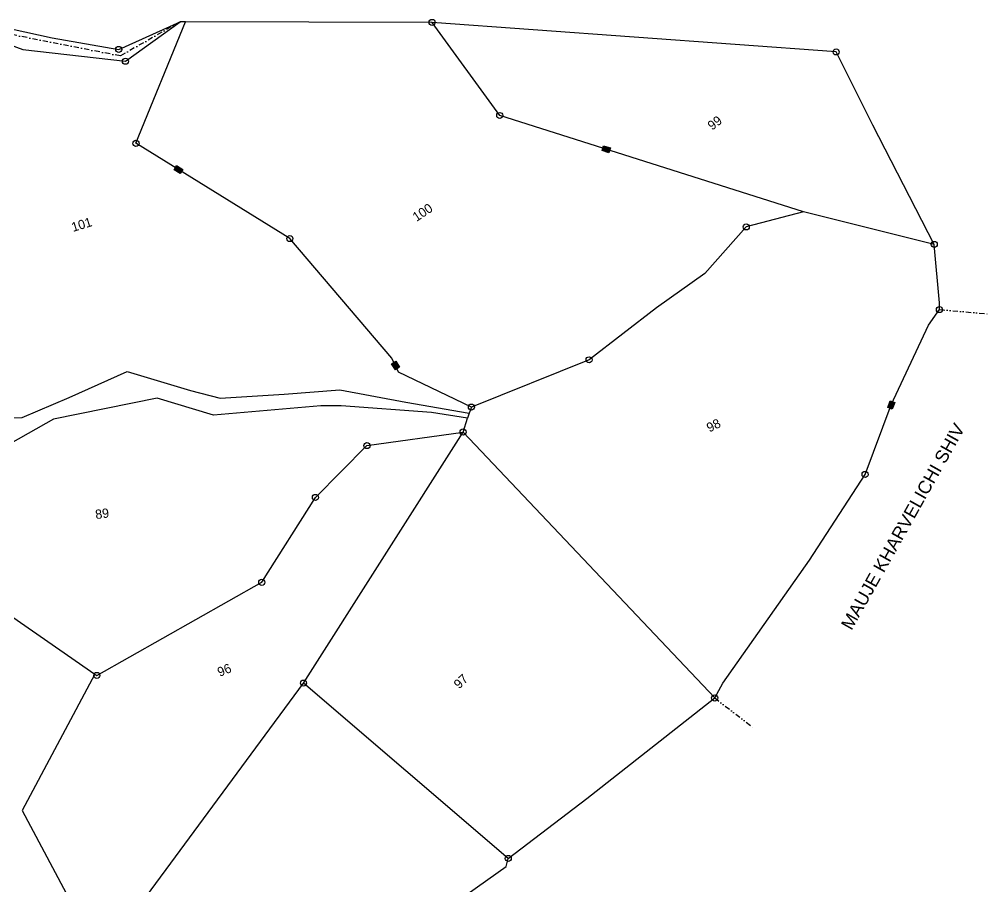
# Model space of a CAD drawing. Header units: metres. Extents: x 315549 to 321517, y 1890879 to 1895671.
# Drawn here: x 320590 to 321517, y 1892424 to 1893254 of the extents above; entities that cross this region are included whole.
import ezdxf

# ---------------------------------------------------------------- set-up
doc = ezdxf.new("R2010")
doc.units = ezdxf.units.M
doc.header["$MEASUREMENT"] = 0
doc.linetypes.add('DASHDOT', pattern=[1, 0.5, -0.25, 0, -0.25])
doc.linetypes.add('DIVIDE', pattern=[1.25, 0.5, -0.25, 0, -0.25, 0, -0.25])
for name, color, linetype in [('POLY_PARCEL', 6, 'Continuous'), ('POLY_WATER', 4, 'Continuous'), ('TEXT_MAPOUT', 7, 'Continuous'), ('TEXT_PARCEL', 7, 'Continuous'), ('V_BOUND_LINE', 7, 'Continuous'), ('V_BOUND_STREAM_LINE', 7, 'DASHDOT'), ('V_DIVIDE_LINE', 7, 'DIVIDE')]:
    doc.layers.add(name, color=color, linetype=linetype)
doc.styles.get("Standard").update_dxf_attribs({"font": 'arial.ttf'})
doc.styles.add('TEXT_MAP', font='')
doc.styles.get('TEXT_MAP').set_extended_font_data('Kruti Dev 050')

msp = doc.modelspace()

# ---------------------------------------------------------------- hatches: boundary and pattern name
for points in [[(321153.66, 1893126.16), (321155.09, 1893130.68), (321148.56, 1893132.75), (321147.13, 1893128.23)], [(320743.57, 1893106.2), (320746.07, 1893110.23), (320740.24, 1893113.83), (320737.75, 1893109.8)], [(320949.43, 1892918.36), (320953.41, 1892920.93), (320949.71, 1892926.69), (320945.72, 1892924.12)], [(321420.22, 1892882.52), (321424.65, 1892880.83), (321427.09, 1892887.23), (321422.66, 1892888.92)]]:
    msp.add_hatch(color=256).paths.add_polyline_path(points)

# ---------------------------------------------------------------- linework, layer by layer
for p, q in [((321147.13, 1893128.23), (321148.56, 1893132.75)), ((321148.56, 1893132.75), (321155.09, 1893130.68)), ((321153.66, 1893126.16), (321147.13, 1893128.23)), ((321155.09, 1893130.68), (321153.66, 1893126.16)), ((320737.75, 1893109.8), (320740.24, 1893113.83)), ((320743.57, 1893106.2), (320737.75, 1893109.8)), ((320740.24, 1893113.83), (320746.07, 1893110.23)), ((320746.07, 1893110.23), (320743.57, 1893106.2)), ((320945.72, 1892924.12), (320949.71, 1892926.69)), ((320949.43, 1892918.36), (320945.72, 1892924.12)), ((320953.41, 1892920.93), (320949.43, 1892918.36)), ((320949.71, 1892926.69), (320953.41, 1892920.93)), ((321420.22, 1892882.52), (321422.66, 1892888.92)), ((321424.65, 1892880.83), (321420.22, 1892882.52)), ((321422.66, 1892888.92), (321427.09, 1892887.23)), ((321427.09, 1892887.23), (321424.65, 1892880.83))]:
    msp.add_line(p, q)
for centre in [(320984.58, 1893250.76), (320684.9, 1893224.95), (321370.95, 1893222.62), (320691.29, 1893213.68), (321049.24, 1893161.75), (320701.33, 1893135.14), (321284.91, 1893055.19), (320848.48, 1893044.03), (321464.73, 1893038.41), (321469.77, 1892976.14), (321134.71, 1892928.04), (321022.16, 1892882.82), (321014.16, 1892858.99), (320922.25, 1892846.03), (321398.61, 1892818.37), (320872.98, 1892796.37), (320821.68, 1892715.26), (320663.89, 1892626.18), (320861.55, 1892618.79), (321254.79, 1892604.62), (321057.37, 1892451.09)]:
    msp.add_circle(centre, 2.93)
at = {"layer": 'POLY_PARCEL'}
for p, q in [((320701.33, 1893135.14), (320748.82, 1893251.48)), ((321049.24, 1893161.75), (320984.58, 1893250.76)), ((321339.67, 1893069.68), (321049.24, 1893161.75)), ((320848.48, 1893044.03), (320701.33, 1893135.14)), ((321339.67, 1893069.68), (321284.91, 1893055.19)), ((321464.73, 1893038.41), (321339.67, 1893069.68)), ((321284.91, 1893055.19), (321245.35, 1893010.57)), ((320946.17, 1892929.67), (320848.48, 1893044.03)), ((321245.35, 1893010.57), (321199.12, 1892977.75)), ((321199.12, 1892977.75), (321134.71, 1892928.04)), ((320952.55, 1892916.25), (320946.17, 1892929.67)), ((321134.71, 1892928.04), (321022.16, 1892882.82)), ((321022.16, 1892882.82), (320952.55, 1892916.25)), ((321022.16, 1892882.82), (321019.84, 1892876.99)), ((321014.16, 1892858.99), (321018.35, 1892872.31)), ((320861.55, 1892618.79), (321014.16, 1892858.99)), ((320922.25, 1892846.03), (321014.16, 1892858.99)), ((321014.16, 1892858.99), (321254.79, 1892604.62)), ((320872.98, 1892796.37), (320922.25, 1892846.03)), ((320376.28, 1892825.62), (320661.95, 1892627.52)), ((320821.68, 1892715.26), (320872.98, 1892796.37)), ((320663.89, 1892626.18), (320821.68, 1892715.26)), ((320661.95, 1892627.52), (320592.34, 1892496.98)), ((320661.95, 1892627.52), (320663.89, 1892626.18)), ((320667.83, 1892355.84), (320861.55, 1892618.79)), ((321057.37, 1892451.09), (320861.55, 1892618.79)), ((320592.34, 1892496.98), (320667.83, 1892355.84))]:
    msp.add_line(p, q, dxfattribs=at)
at = {"layer": 'POLY_WATER'}
for p, q in [((320556.18, 1893250.42), (320621.22, 1893236)), ((320684.9, 1893224.95), (320743.54, 1893251.5)), ((320691.29, 1893213.68), (320743.54, 1893251.5)), ((320550.57, 1893240.59), (320593.04, 1893224.73)), ((320621.22, 1893236), (320684.9, 1893224.95)), ((320593.04, 1893224.73), (320691.29, 1893213.68)), ((320637.44, 1892892.14), (320692.78, 1892916.98)), ((320692.78, 1892916.98), (320753.62, 1892898.6)), ((320592.52, 1892872.88), (320637.44, 1892892.14)), ((320753.62, 1892898.6), (320781.8, 1892891.34)), ((320781.8, 1892891.34), (320843.08, 1892895.05)), ((320843.08, 1892895.05), (320896.27, 1892899.38)), ((320896.27, 1892899.38), (320959.27, 1892887.63)), ((320721.59, 1892891.25), (320622.61, 1892871.36)), ((320775.62, 1892875.17), (320721.59, 1892891.25)), ((320878.26, 1892884.15), (320775.62, 1892875.17)), ((320897.69, 1892883.91), (320878.26, 1892884.15)), ((320983.96, 1892877.57), (320897.69, 1892883.91)), ((320959.27, 1892887.63), (321019.84, 1892876.99)), ((321018.35, 1892872.31), (320983.96, 1892877.57)), ((321019.84, 1892876.99), (321018.35, 1892872.31)), ((320547.31, 1892871.21), (320592.52, 1892872.88)), ((320622.61, 1892871.36), (320581.27, 1892847.89))]:
    msp.add_line(p, q, dxfattribs=at)
at = {"layer": 'V_BOUND_LINE'}
for p, q in [((320748.82, 1893251.48), (320743.54, 1893251.5)), ((320984.58, 1893250.76), (320748.82, 1893251.48)), ((321370.95, 1893222.62), (320984.58, 1893250.76)), ((321405.87, 1893152.45), (321370.95, 1893222.62)), ((321464.73, 1893038.41), (321405.87, 1893152.45)), ((321469.73, 1892982.58), (321464.73, 1893038.41)), ((321459.11, 1892961.26), (321469.77, 1892976.14)), ((321469.77, 1892976.14), (321469.73, 1892982.58)), ((321423.66, 1892884.88), (321459.11, 1892961.26)), ((321398.61, 1892818.37), (321423.66, 1892884.88)), ((321345.48, 1892736.29), (321398.61, 1892818.37)), ((321262.54, 1892618.88), (321345.48, 1892736.29)), ((321254.79, 1892604.62), (321262.54, 1892618.88)), ((321132.64, 1892508.54), (321254.79, 1892604.62)), ((321057.37, 1892451.09), (321132.64, 1892508.54)), ((321055.26, 1892443.53), (321057.37, 1892451.09)), ((320856.1, 1892301.65), (321055.26, 1892443.53))]:
    msp.add_line(p, q, dxfattribs=at)
at = {"layer": 'V_BOUND_STREAM_LINE', "ltscale": 10}
for p, q in [((320686.44, 1893218.73), (320554.61, 1893244.56)), ((320743.54, 1893251.5), (320686.44, 1893218.73))]:
    msp.add_line(p, q, dxfattribs=at)
at = {"layer": 'V_DIVIDE_LINE', "ltscale": 10}
for p, q in [((321469.77, 1892976.14), (321516.75, 1892971.99)), ((321254.79, 1892604.62), (321291.7, 1892576.24))]:
    msp.add_line(p, q, dxfattribs=at)

# ---------------------------------------------------------------- texts
at = {"layer": 'TEXT_MAPOUT'}
msp.add_text('MAUJE KHARVELICHI SHIV', height=12.3047, rotation=60.69163, dxfattribs=at).set_placement((321385.61, 1892668.58))
at = {"layer": 'TEXT_PARCEL', "style": 'TEXT_MAP'}
for s, rotation, p in [('99', 37.10416, (321252.26, 1893147.2)), ('100', 33.79677, (320969.63, 1893059.92)), ('101', 17.00099, (320641.18, 1893050.37)), ('98', 26.46237, (321249.76, 1892858.46)), ('89', 7.77683, (320663.04, 1892775.63)), ('96', 22.25324, (320781.37, 1892624.74)), ('97', 43.87136, (321010.32, 1892612.76))]:
    msp.add_text(s, height=8.859, rotation=rotation, dxfattribs=at).set_placement(p)

doc.saveas('drawing.dxf')
